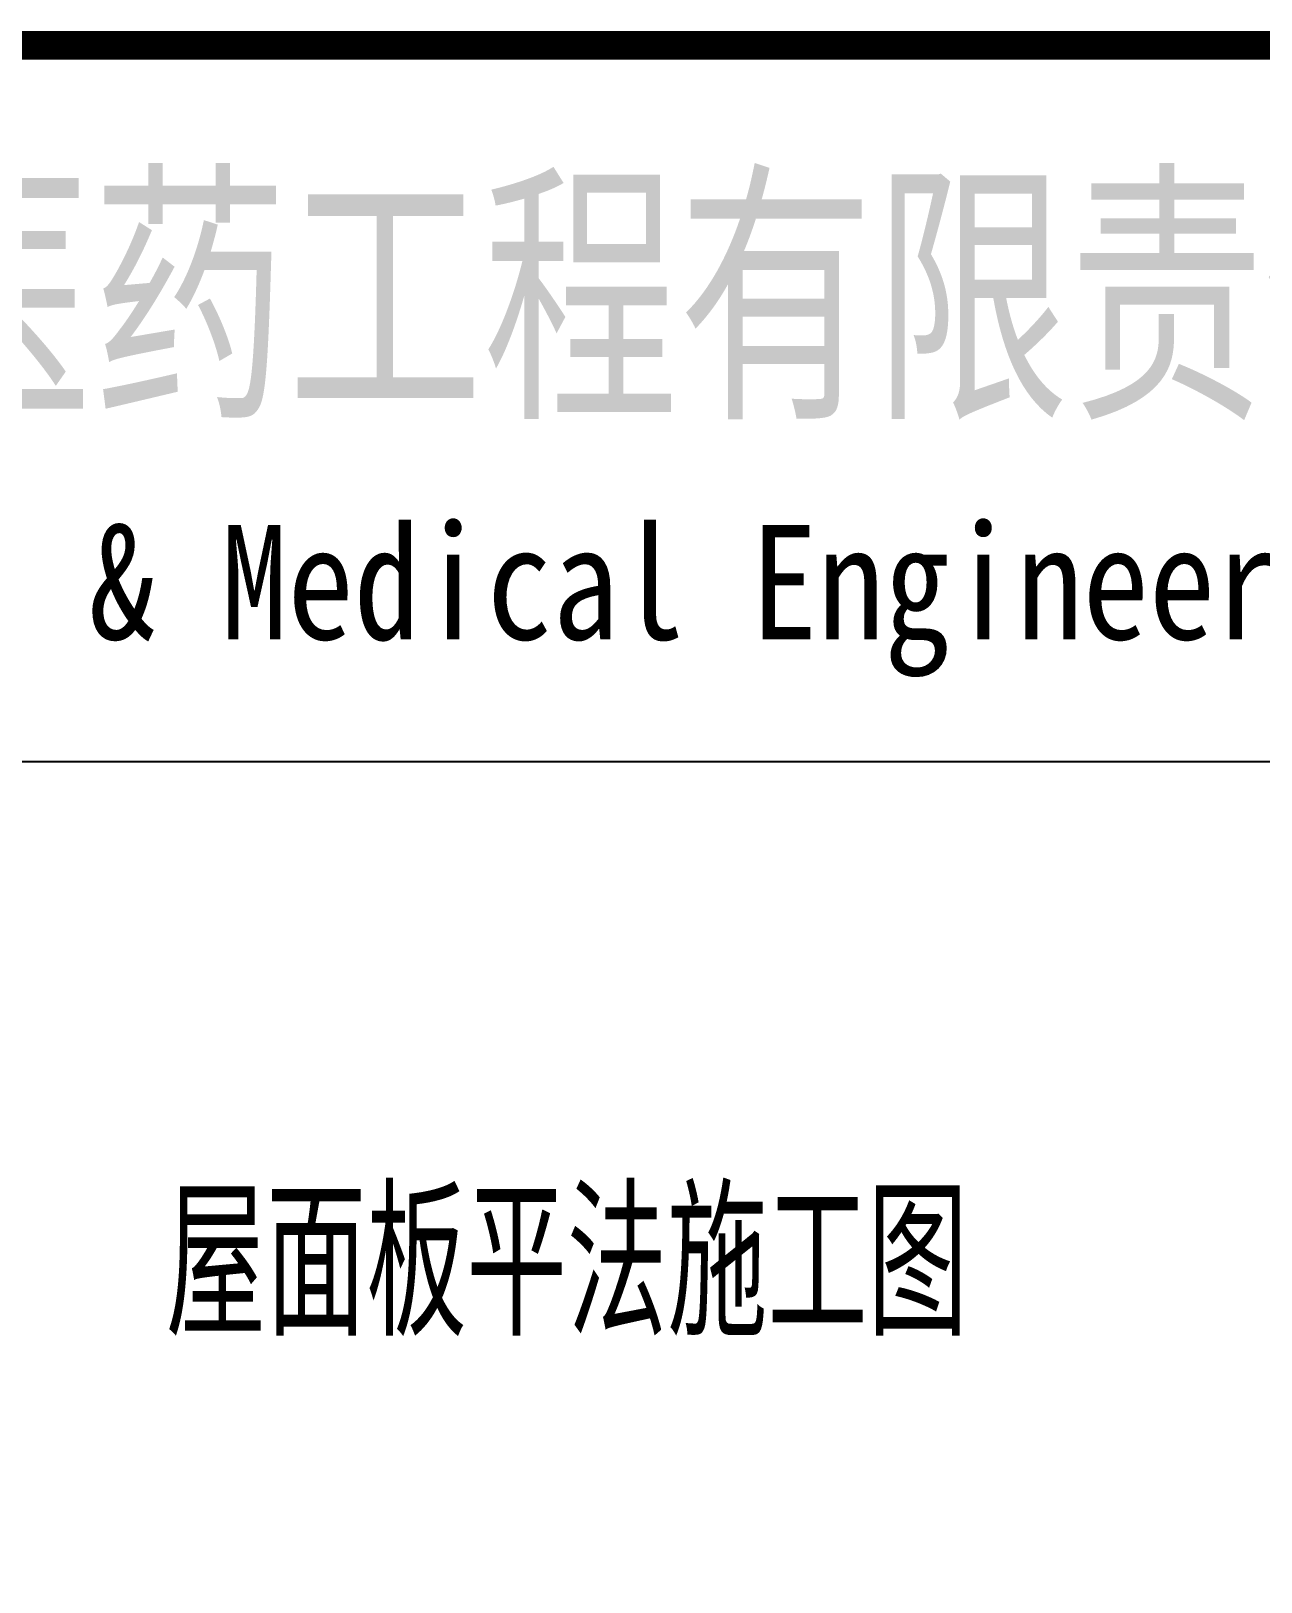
# Model space of a CAD drawing. Extents: x 9732137 to 18866768, y -962146 to 246094.
# Drawn here: x 9823025 to 9826030, y -565462 to -561671 of the extents above; entities that cross this region are included whole.
import ezdxf
from ezdxf.enums import TextEntityAlignment as Align

# ---------------------------------------------------------------- set-up
doc = ezdxf.new("R2010")
doc.units = 0
doc.header["$LTSCALE"] = 1000
doc.layers.get('0').update_dxf_attribs({"linetype": 'CONTINUOUS'})
doc.layers.add('BORDER', color=7, linetype='CONTINUOUS')
doc.styles.add('AHD_TQ_S', font='')
doc.styles.add('TSSD_Rein', font='Tssdeng.shx', dxfattribs={"width": 0.7, "bigfont": 'hztxt.shx'})
doc.styles.get('AHD_TQ_S').set_extended_font_data('SimSun')

msp = doc.modelspace()

# ---------------------------------------------------------------- linework, layer by layer
msp.add_line((9817456.8, -563456.3), (9828456.8, -563456.3))
msp.add_lwpolyline([(9835456.8, -561706.3, 70, 70, 0), (9817456.8, -561706.3, 70, 70, 0), (9817456.8, -567706.3, 0, 0, 0)], format="xyseb")
msp.add_lwpolyline([(9835456.8, -561706.3, 70, 70, 0), (9817456.8, -561706.3, 70, 70, 0), (9817456.8, -567706.3, 0, 0, 0)], format="xyseb")
at = {"const_width": 70}
msp.add_lwpolyline([(9835456.8, -561706.3), (9817456.8, -561706.3)], dxfattribs=at)

# ---------------------------------------------------------------- texts
at = {"style": 'AHD_TQ_S'}
for s, height, width, p in [('安徽华东化工医药工程有限责任公司', 500, 0.7, (9823651.7, -562306.3)), ('Anhui Huadong Chemical & Medical Engineering Co.,Ltd', 280, 0.85, (9823651.7, -563056.3))]:
    msp.add_text(s, height=height, dxfattribs=dict(at, width=width)).set_placement(p, align=Align.MIDDLE)
at = {"layer": 'BORDER', "lineweight": -3, "insert": (9823354.2, -564509.9), "char_height": 350, "width": 4985.785, "attachment_point": 1, "style": 'TSSD_Rein'}
msp.add_mtext('屋面板平法施工图', dxfattribs=at)

doc.saveas('drawing.dxf')
